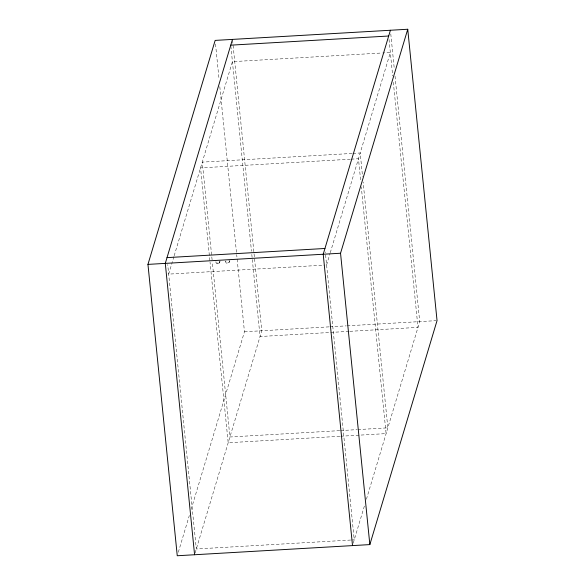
<?xml version="1.0" encoding="UTF-8"?>
<svg xmlns="http://www.w3.org/2000/svg" width="585" height="585" viewBox="0 0 585 585"><rect width="100%" height="100%" fill="white"/><g stroke="black" fill="none" stroke-linecap="round" stroke-linejoin="round"><path stroke-width="0.44" stroke-dasharray="2.92 2.19" d="M215.923 261.692A1.945 1.828 16.7 0 0 218.015 263.886L219.316 263.272L219.755 261.941M219.733 262.424L219.945 261.305A1.945 1.828 16.7 0 0 219.836 260.837M173.921 256.632L168.677 274.116L324.785 265.078M174.184 255.755L232.42 61.652L382.151 52.979M178.308 552.247L189.328 515.502M191.163 509.381L244.457 331.761L236.698 254.614M195.112 552.993L261.787 330.759L254.482 258.146M326.598 264.976L330.013 253.605M330.269 252.735L390.341 52.504L383.065 52.928M353.252 543.136L364.85 504.482M366.422 499.232L419.708 321.618L394.977 75.64M219.514 262.636L219.945 261.305M229.576 260.749L229.144 262.073A1.945 1.828 16.7 0 1 225.722 260.969M352.031 153.453L202.278 162.125L212.216 261.005M352.938 153.402L360.199 152.977L362.568 176.568M350.305 159.215L200.545 167.888L209.942 261.32M351.212 159.157L358.473 158.74L360.66 180.509M244.457 331.761L328.953 326.869M329.86 326.818L346.196 325.874M347.102 325.823L436.132 320.66M349.004 331.366L260.062 336.521L251.572 252.106M349.91 331.315L417.983 327.373L393.339 82.302M339.739 430.633L229.912 436.995L212.311 261.912M340.645 430.582L356.982 429.639M357.888 429.58L387.84 427.847L363.117 182.008M339.819 436.286L228.187 442.75L210.037 262.226M340.733 436.234L386.107 433.609L361.296 186.864M350.605 540.05L196.319 548.986L167.72 264.566M351.519 539.999L354.239 539.838L325.289 251.952M390.78 33.886L394.246 68.379M389.032 39.487L392.703 75.948M232.581 40.306L254.395 257.239M230.856 46.069L251.477 251.199M215.521 44.036L219.083 79.436M219.814 86.697L236.603 253.707M219.514 262.636A1.945 1.828 16.7 0 1 216.209 262M225.547 261.129A1.945 1.828 16.7 0 0 227.638 263.33L228.947 262.716A1.945 1.828 16.7 0 0 229.035 260.486"/><path stroke-width="0.88" d="M147.954 264.391L215.156 40.402L407.745 29.25L437.046 320.609L369.844 544.598L177.255 555.75L147.954 264.391L340.543 253.239L407.745 29.25M232.486 39.4L165.292 263.382L194.586 554.748M390.414 30.252L323.212 254.241L352.514 545.6M230.761 45.162L388.681 36.014M167.017 257.627L324.938 248.479M340.543 253.239L369.844 544.598"/></g></svg>
